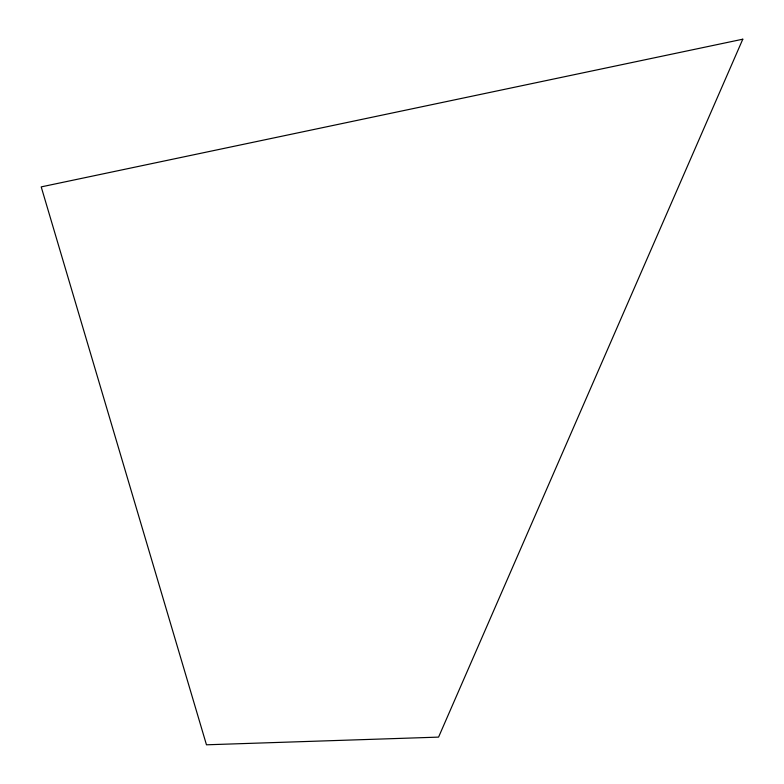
<?xml version="1.0" encoding="UTF-8"?>
<svg xmlns="http://www.w3.org/2000/svg" width="784" height="784" viewBox="0 0 784 784"><rect width="100%" height="100%" fill="white"/><g stroke="black" fill="none" stroke-linecap="round" stroke-linejoin="round"><path stroke-width="1.18" d="M742.791 39.2L438.57 737.117L206.466 744.8L41.209 186.886L742.791 39.2"/></g></svg>
